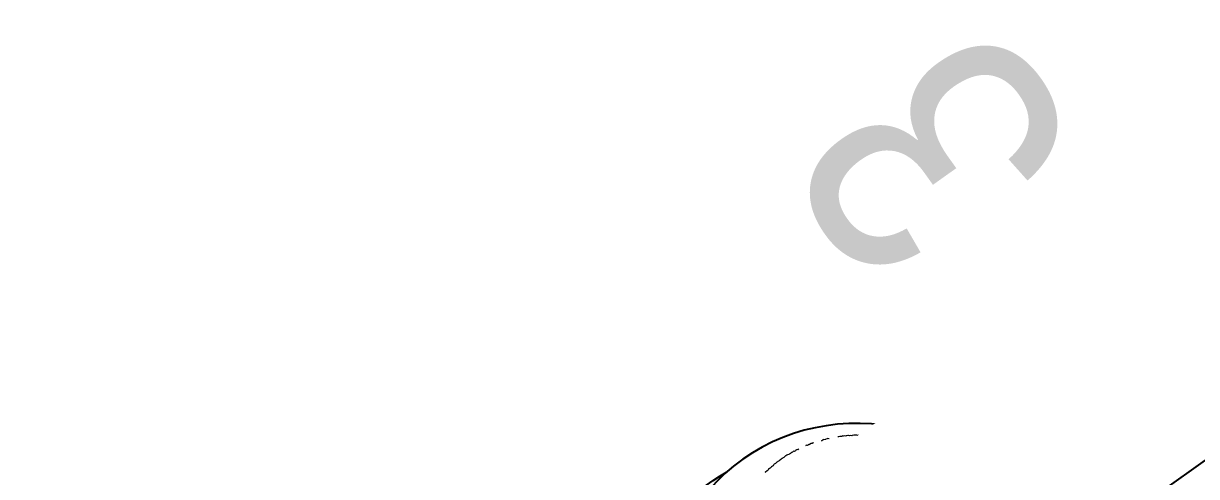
# Model space of a CAD drawing. Header units: feet. Extents: x 2321988 to 2329858, y 6722724 to 6730499.
# Drawn here: x 2326052.872 to 2326054.356, y 6726867.477 to 6726868.05 of the extents above; entities that cross this region are included whole.
import ezdxf
from ezdxf.enums import TextEntityAlignment as Align

# ---------------------------------------------------------------- set-up
doc = ezdxf.new("R2010")
doc.units = ezdxf.units.FT
doc.header["$MEASUREMENT"] = 0
doc.header["$PDSIZE"] = 5
doc.layers.add('BESS Dimensions', color=3, linetype='Continuous')
doc.layers.add('C-BESS-EQUIPMENT', color=255, linetype='Continuous')
doc.styles.add('Midpoint Site Plan$0$Style-ENGINEERING', font='ENGINEERING.shx')
doc.styles.add('TG_DIMS', font='arial.ttf')
doc.dimstyles.new('TG-PROPOSED-ANNO', dxfattribs={"dimtxt": 0.1, "dimasz": 0.1, "dimexe": 0.05, "dimexo": 0.05, "dimgap": 0.02, "dimtad": 0, "dimtih": 1, "dimtoh": 1, "dimdsep": 46, "dimtxsty": 'TG_DIMS', "dimcen": 0, "dimclrd": 256, "dimclre": 256, "dimclrt": 256, "dimaunit": 1, "dimadec": 6, "dimazin": 2, "dimtfac": 1, "dimtofl": 0, "dimtmove": 1, "dimatfit": 3, "dimfxl": 1, "dimtolj": 1, "dimtzin": 0, "dimarcsym": 0})

# ---------------------------------------------------------------- blocks, each defined once
blk = doc.blocks.new('Midpoint Site Plan$0$P1730-01-0001')
at = {"color": 0, "linetype": 'ByBlock', "lineweight": -2, "extrusion": (0, 0, -1)}
blk.add_ellipse((17.214, 0), major_axis=(0, 4.086), ratio=0.833977, start_param=3.049307, end_param=6.375471, dxfattribs=at)
blk.add_ellipse((17.842, 0), major_axis=(0, 4.086), ratio=0.833977, dxfattribs=at)
at = {"color": 0, "linetype": 'ByBlock', "lineweight": -2, "style": 'Midpoint Site Plan$0$Style-ENGINEERING', "width": 0.9}
blk.add_text('3', height=3.929, rotation=90, dxfattribs=at).set_placement((22.861, 4.84), align=Align.MIDDLE_LEFT)
blk = doc.blocks.new('Midpoint Site Plan$0$A$C71e53a02')
at = {"lineweight": 9}
for points in [[(14.627, 3.718), (14.607, 3.718), (14.598, 3.727), (14.578, 3.727), (14.568, 3.727), (14.549, 3.727), (14.539, 3.737), (14.52, 3.737), (14.51, 3.737), (14.49, 3.737), (14.481, 3.737), (14.461, 3.737), (14.451, 3.737), (14.432, 3.747), (14.422, 3.747), (14.403, 3.747), (14.393, 3.747), (14.373, 3.747), (14.364, 3.747), (14.344, 3.747), (14.334, 3.747), (14.315, 3.747), (14.305, 3.747), (14.286, 3.747), (14.276, 3.747), (14.257, 3.747), (14.247, 3.747), (14.237, 3.747), (14.218, 3.747), (14.208, 3.747), (14.188, 3.747), (14.179, 3.747), (14.159, 3.737), (14.149, 3.737), (14.13, 3.737), (14.12, 3.737), (14.101, 3.737), (14.091, 3.737), (14.071, 3.737), (14.062, 3.727), (14.042, 3.727), (14.032, 3.727), (14.013, 3.727), (14.003, 3.727), (14.013, 3.727)], [(14.861, 3.659), (14.851, 3.669), (14.841, 3.669), (14.822, 3.679), (14.812, 3.679), (14.792, 3.679), (14.783, 3.688), (14.763, 3.688), (14.753, 3.698), (14.744, 3.698), (14.753, 3.698)], [(15.095, 3.581), (15.085, 3.581), (15.075, 3.591), (15.065, 3.591), (15.046, 3.601), (15.036, 3.601), (15.017, 3.61), (15.007, 3.62), (14.987, 3.62), (14.978, 3.62), (14.987, 3.62)], [(15.718, 3.182), (15.718, 3.191), (15.699, 3.201), (15.689, 3.211), (15.679, 3.221), (15.67, 3.23), (15.65, 3.24), (15.64, 3.25), (15.631, 3.26), (15.621, 3.269), (15.601, 3.279), (15.592, 3.289), (15.582, 3.299), (15.562, 3.308), (15.553, 3.318), (15.543, 3.328), (15.523, 3.338), (15.514, 3.347), (15.504, 3.347), (15.484, 3.357), (15.475, 3.367), (15.465, 3.377), (15.455, 3.386), (15.436, 3.396), (15.426, 3.406), (15.406, 3.416), (15.397, 3.416), (15.387, 3.425), (15.367, 3.435), (15.358, 3.445), (15.348, 3.455), (15.328, 3.464), (15.319, 3.464), (15.309, 3.474), (15.289, 3.484), (15.28, 3.494), (15.27, 3.494), (15.25, 3.503), (15.241, 3.513), (15.221, 3.523), (15.212, 3.523), (15.221, 3.523)], [(15.212, 3.523), (15.212, 3.523)], [(15.903, 3.016), (15.894, 3.016), (15.874, 3.045), (15.845, 3.065), (15.825, 3.084), (15.816, 3.104), (15.825, 3.104)], [(16.059, 2.831), (16.05, 2.85), (16.03, 2.87), (16.001, 2.899), (15.981, 2.919), (15.991, 2.919)], [(16.332, 2.451), (16.313, 2.48), (16.293, 2.509), (16.274, 2.538), (16.254, 2.568), (16.244, 2.587), (16.235, 2.597), (16.225, 2.616), (16.215, 2.626), (16.205, 2.646), (16.196, 2.655), (16.186, 2.675), (16.176, 2.685), (16.166, 2.694), (16.157, 2.714), (16.137, 2.733), (16.147, 2.733)], [(15.679, 2.558), (15.66, 2.558), (15.631, 2.558), (15.601, 2.558), (15.582, 2.558), (15.562, 2.558), (15.553, 2.558), (15.543, 2.558), (15.523, 2.558)], [(16.771, 2.246), (16.761, 2.256), (16.741, 2.266), (16.722, 2.275), (16.722, 2.285), (16.712, 2.285), (16.693, 2.295), (16.683, 2.305), (16.663, 2.314), (16.644, 2.324), (16.634, 2.324), (16.615, 2.334), (16.605, 2.344), (16.586, 2.353), (16.566, 2.363), (16.556, 2.363), (16.537, 2.373), (16.517, 2.383), (16.498, 2.392), (16.488, 2.392), (16.469, 2.402), (16.449, 2.412), (16.439, 2.412), (16.42, 2.422), (16.4, 2.431), (16.391, 2.431), (16.371, 2.441), (16.352, 2.451), (16.332, 2.451), (16.322, 2.461), (16.303, 2.461), (16.283, 2.47), (16.264, 2.48), (16.254, 2.48), (16.235, 2.49), (16.215, 2.49), (16.196, 2.49), (16.176, 2.5), (16.166, 2.5), (16.147, 2.509), (16.128, 2.509), (16.108, 2.519), (16.089, 2.519), (16.079, 2.519), (16.059, 2.529), (16.04, 2.529), (16.02, 2.529), (16.001, 2.538), (15.991, 2.538), (15.972, 2.538), (15.952, 2.538), (15.933, 2.548), (15.913, 2.548), (15.903, 2.548), (15.884, 2.548), (15.864, 2.548), (15.845, 2.558), (15.825, 2.558), (15.806, 2.558), (15.796, 2.558), (15.777, 2.558), (15.757, 2.558), (15.738, 2.558), (15.718, 2.558), (15.679, 2.558), (15.689, 2.558)], [(21.818, 2.246), (21.809, 2.246), (14.997, 2.246), (14.997, -2.256), (15.007, -2.256), (14.997, -2.256), (14.734, -2.256)], [(17.628, 1.681), (17.56, 1.671), (17.502, 1.652), (17.433, 1.622), (17.385, 1.574), (17.326, 1.515), (17.287, 1.447), (17.248, 1.369), (17.219, 1.281)], [(17.706, 1.681), (17.638, 1.671), (17.579, 1.652), (17.511, 1.622), (17.453, 1.574), (17.404, 1.515), (17.365, 1.447), (17.326, 1.369), (17.297, 1.281)], [(18.057, 1.437), (18.047, 1.437), (18.057, 1.437), (18.047, 1.447), (18.008, 1.515), (17.96, 1.574), (17.901, 1.622), (17.833, 1.652), (17.774, 1.671), (17.706, 1.681), (17.628, 1.681), (17.638, 1.681)], [(17.492, 1.116), (17.502, 1.194), (17.521, 1.262), (17.55, 1.33), (17.589, 1.389), (17.638, 1.428), (17.687, 1.467), (17.735, 1.486), (17.794, 1.496), (17.706, 1.496), (17.716, 1.496), (17.706, 1.496), (17.648, 1.486), (17.599, 1.467), (17.55, 1.428), (17.502, 1.389), (17.463, 1.33), (17.433, 1.262), (17.414, 1.194)], [(17.648, 1.437), (17.638, 1.437), (17.492, 1.057), (17.726, 1.057), (17.735, 1.057), (17.726, 1.057)], [(17.638, 1.437), (17.872, 1.437), (17.882, 1.437), (17.872, 1.437), (17.872, 1.428), (17.872, 1.418), (17.872, 1.408), (17.872, 1.398), (17.872, 1.389), (17.862, 1.389), (17.862, 1.379), (17.862, 1.369), (17.862, 1.359), (17.862, 1.35), (17.852, 1.35), (17.852, 1.34), (17.852, 1.33), (17.852, 1.32), (17.843, 1.32), (17.843, 1.311), (17.843, 1.301), (17.843, 1.291), (17.833, 1.291), (17.833, 1.281), (17.833, 1.272), (17.833, 1.262), (17.823, 1.262), (17.823, 1.252), (17.823, 1.242), (17.833, 1.242), (17.823, 1.242), (17.852, 1.32), (17.911, 1.369), (17.979, 1.418), (18.047, 1.437), (18.037, 1.437), (18.028, 1.437), (18.018, 1.437), (18.008, 1.437), (17.998, 1.437), (17.989, 1.437), (17.979, 1.437), (17.969, 1.437), (17.96, 1.437), (17.95, 1.437), (17.94, 1.437), (17.93, 1.437), (17.921, 1.437), (17.911, 1.437), (17.901, 1.437), (17.891, 1.437), (17.872, 1.437)], [(17.794, 1.496), (17.852, 1.486), (17.901, 1.467), (17.95, 1.437), (17.96, 1.437)], [(17.891, 1.437), (17.891, 1.437)], [(17.901, 1.437), (17.901, 1.437)], [(17.911, 1.437), (17.911, 1.437)], [(17.921, 1.437), (17.921, 1.437)], [(17.921, 1.437), (17.921, 1.437)], [(17.921, 1.437), (17.921, 1.437)], [(17.93, 1.437), (17.93, 1.437)], [(17.93, 1.437), (17.93, 1.437)], [(17.94, 1.437), (17.94, 1.437)], [(17.94, 1.437), (17.94, 1.437)], [(17.95, 1.437), (17.95, 1.437)], [(17.95, 1.437), (17.95, 1.437)], [(17.95, 1.437), (17.95, 1.437)], [(17.96, 1.437), (17.96, 1.437)], [(17.96, 1.437), (17.96, 1.437)], [(17.969, 1.437), (17.969, 1.437)], [(17.969, 1.437), (17.969, 1.437)], [(17.969, 1.437), (17.969, 1.437)], [(17.979, 1.437), (17.979, 1.437)], [(17.979, 1.437), (17.979, 1.437)], [(17.989, 1.437), (17.989, 1.437)], [(17.989, 1.437), (17.989, 1.437)], [(17.989, 1.437), (17.989, 1.437)], [(17.998, 1.437), (17.998, 1.437)], [(17.998, 1.437), (17.998, 1.437)], [(18.008, 1.437), (18.008, 1.437)], [(18.008, 1.437), (18.008, 1.437)], [(18.008, 1.437), (18.008, 1.437)], [(18.008, 1.437), (18.008, 1.437)], [(18.008, 1.437), (18.008, 1.437)], [(18.008, 1.437), (18.008, 1.437)], [(18.018, 1.437), (18.018, 1.437)], [(18.018, 1.437), (18.018, 1.437)], [(18.018, 1.437), (18.018, 1.437)], [(18.028, 1.437), (18.028, 1.437)], [(18.028, 1.437), (18.028, 1.437)], [(18.028, 1.437), (18.028, 1.437)], [(18.037, 1.437), (18.037, 1.437)], [(18.037, 1.437), (18.037, 1.437)], [(18.037, 1.437), (18.037, 1.437)], [(18.047, 1.437), (18.047, 1.437)], [(18.184, 0.687), (18.184, 0.697), (18.193, 0.697), (18.193, 0.706), (18.203, 0.716), (18.203, 0.726), (18.213, 0.726), (18.213, 0.736), (18.223, 0.745), (18.223, 0.755), (18.232, 0.765), (18.232, 0.775), (18.242, 0.775), (18.242, 0.784), (18.242, 0.794), (18.252, 0.794), (18.252, 0.804), (18.281, 0.872), (18.31, 0.989), (18.31, 1.126), (18.281, 1.242), (18.252, 1.32), (18.193, 1.369), (18.125, 1.418), (18.047, 1.437), (18.057, 1.437), (18.067, 1.437), (18.076, 1.437), (18.086, 1.437), (18.096, 1.437), (18.106, 1.437), (18.115, 1.437), (18.125, 1.437), (18.135, 1.437), (18.145, 1.437), (18.154, 1.437), (18.164, 1.437), (18.174, 1.437), (18.184, 1.437)], [(18.057, 1.437), (18.057, 1.437)], [(18.067, 1.437), (18.067, 1.437)], [(18.076, 1.437), (18.076, 1.437)], [(18.076, 1.437), (18.076, 1.437)], [(18.076, 1.437), (18.076, 1.437)], [(18.076, 1.437), (18.076, 1.437)], [(18.086, 1.437), (18.086, 1.437)], [(18.086, 1.437), (18.086, 1.437)], [(18.086, 1.437), (18.086, 1.437)], [(18.096, 1.437), (18.096, 1.437)], [(18.096, 1.437), (18.096, 1.437)], [(18.096, 1.437), (18.096, 1.437)], [(18.096, 1.437), (18.096, 1.437)], [(18.106, 1.437), (18.106, 1.437)], [(18.106, 1.437), (18.106, 1.437)], [(18.106, 1.437), (18.106, 1.437)], [(18.115, 1.437), (18.115, 1.437)], [(18.115, 1.437), (18.115, 1.437)], [(18.115, 1.437), (18.115, 1.437)], [(18.115, 1.437), (18.115, 1.437)], [(18.115, 1.437), (18.115, 1.437)], [(18.115, 1.437), (18.115, 1.437)], [(18.125, 1.437), (18.125, 1.437)], [(18.125, 1.437), (18.125, 1.437)], [(18.125, 1.437), (18.125, 1.437)], [(18.125, 1.437), (18.125, 1.437)], [(18.125, 1.437), (18.125, 1.437)], [(18.125, 1.437), (18.125, 1.437)], [(18.125, 1.437), (18.125, 1.437)], [(18.125, 1.437), (18.125, 1.437)], [(18.135, 1.437), (18.135, 1.437)], [(18.135, 1.437), (18.135, 1.437)], [(18.135, 1.437), (18.135, 1.437)], [(18.135, 1.437), (18.135, 1.437)], [(18.135, 1.437), (18.135, 1.437)], [(18.135, 1.437), (18.135, 1.437)], [(18.135, 1.437), (18.135, 1.437)], [(18.135, 1.437), (18.135, 1.437)], [(18.135, 1.437), (18.135, 1.437)], [(18.145, 1.437), (18.145, 1.437)], [(18.145, 1.437), (18.145, 1.437)], [(18.145, 1.437), (18.145, 1.437)], [(18.145, 1.437), (18.145, 1.437)], [(18.145, 1.437), (18.145, 1.437)], [(18.145, 1.437), (18.145, 1.437)], [(18.145, 1.437), (18.145, 1.437)], [(18.145, 1.437), (18.145, 1.437)], [(18.145, 1.437), (18.145, 1.437)], [(18.154, 1.437), (18.154, 1.437)], [(18.154, 1.437), (18.154, 1.437)], [(18.154, 1.437), (18.154, 1.437)], [(18.154, 1.437), (18.154, 1.437)], [(18.154, 1.437), (18.154, 1.437)], [(18.154, 1.437), (18.154, 1.437)], [(18.154, 1.437), (18.154, 1.437)], [(18.154, 1.437), (18.154, 1.437)], [(18.154, 1.437), (18.154, 1.437)], [(18.154, 1.437), (18.154, 1.437)], [(18.164, 1.437), (18.164, 1.437)], [(18.164, 1.437), (18.164, 1.437)], [(18.164, 1.437), (18.164, 1.437)], [(18.164, 1.437), (18.164, 1.437)], [(18.164, 1.437), (18.164, 1.437)], [(18.164, 1.437), (18.164, 1.437)], [(18.164, 1.437), (18.164, 1.437)], [(18.164, 1.437), (18.164, 1.437)], [(18.174, 1.437), (18.174, 1.437)], [(18.174, 1.437), (18.174, 1.437)], [(18.174, 1.437), (18.174, 1.437)], [(18.174, 1.437), (18.174, 1.437)], [(18.174, 1.437), (18.174, 1.437)], [(18.193, 1.437), (18.184, 1.437), (18.184, 1.418), (18.193, 1.418), (18.193, 1.408), (18.203, 1.408), (18.203, 1.398), (18.203, 1.389), (18.213, 1.389), (18.213, 1.379), (18.223, 1.369), (18.223, 1.359), (18.232, 1.359), (18.232, 1.35), (18.232, 1.34), (18.242, 1.34), (18.242, 1.33), (18.242, 1.32), (18.252, 1.32), (18.252, 1.311), (18.252, 1.301), (18.262, 1.301), (18.262, 1.291), (18.262, 1.281), (18.271, 1.281), (18.271, 1.272), (18.271, 1.262), (18.281, 1.262), (18.281, 1.252), (18.281, 1.242), (18.291, 1.242), (18.281, 1.242), (18.281, 1.233), (18.291, 1.223), (18.291, 1.213), (18.291, 1.203), (18.301, 1.203), (18.301, 1.194), (18.301, 1.184), (18.31, 1.174), (18.31, 1.164), (18.31, 1.155), (18.31, 1.145), (18.32, 1.145), (18.32, 1.135), (18.32, 1.126), (18.32, 1.116), (18.32, 1.106), (18.33, 1.106), (18.33, 1.096), (18.33, 1.087), (18.33, 1.077), (18.33, 1.067), (18.33, 1.057)], [(17.833, 1.281), (17.833, 1.281)], [(17.833, 1.281), (17.833, 1.281)], [(17.833, 1.272), (17.833, 1.272)], [(17.833, 1.272), (17.833, 1.272)], [(17.833, 1.262), (17.833, 1.262)], [(17.843, 1.311), (17.843, 1.311)], [(17.843, 1.311), (17.843, 1.311)], [(17.843, 1.301), (17.843, 1.301)], [(17.843, 1.301), (17.843, 1.301)], [(17.843, 1.291), (17.843, 1.291)], [(17.843, 1.291), (17.843, 1.291)], [(17.852, 1.35), (17.852, 1.35)], [(17.852, 1.35), (17.852, 1.35)], [(17.852, 1.34), (17.852, 1.34)], [(17.852, 1.34), (17.852, 1.34)], [(17.852, 1.34), (17.852, 1.34)], [(17.852, 1.34), (17.852, 1.34)], [(17.852, 1.34), (17.852, 1.34)], [(17.852, 1.34), (17.852, 1.34)], [(17.852, 1.33), (17.852, 1.33)], [(17.852, 1.33), (17.852, 1.33)], [(17.852, 1.33), (17.852, 1.33)], [(17.852, 1.33), (17.852, 1.33)], [(17.852, 1.33), (17.852, 1.33)], [(17.852, 1.32), (17.852, 1.32)], [(17.862, 1.389), (17.862, 1.389)], [(17.862, 1.379), (17.862, 1.379)], [(17.862, 1.379), (17.862, 1.379)], [(17.862, 1.379), (17.862, 1.379)], [(17.862, 1.369), (17.862, 1.369)], [(17.862, 1.369), (17.862, 1.369)], [(17.862, 1.359), (17.862, 1.359)], [(17.862, 1.359), (17.862, 1.359)], [(17.862, 1.359), (17.862, 1.359)], [(17.862, 1.35), (17.862, 1.35)], [(17.862, 1.35), (17.862, 1.35)], [(17.872, 1.418), (17.872, 1.418)], [(17.872, 1.408), (17.872, 1.408)], [(17.872, 1.408), (17.872, 1.408)], [(17.872, 1.408), (17.872, 1.408)], [(17.872, 1.398), (17.872, 1.398)], [(17.872, 1.398), (17.872, 1.398)], [(18.203, 1.398), (18.203, 1.398)], [(18.203, 1.398), (18.203, 1.398)], [(18.203, 1.389), (18.203, 1.389)], [(18.213, 1.379), (18.213, 1.379)], [(18.213, 1.379), (18.213, 1.379)], [(18.213, 1.379), (18.213, 1.379)], [(18.223, 1.369), (18.223, 1.369)], [(18.223, 1.369), (18.223, 1.369)], [(18.223, 1.359), (18.223, 1.359)], [(18.223, 1.359), (18.223, 1.359)], [(18.232, 1.35), (18.232, 1.35)], [(18.232, 1.35), (18.232, 1.35)], [(18.232, 1.34), (18.232, 1.34)], [(18.242, 1.33), (18.242, 1.33)], [(18.242, 1.33), (18.242, 1.33)], [(18.242, 1.32), (18.242, 1.32)], [(18.252, 1.32), (18.252, 1.32)], [(18.252, 1.311), (18.252, 1.311)], [(18.252, 1.311), (18.252, 1.311)], [(18.252, 1.301), (18.252, 1.301)], [(18.262, 1.291), (18.262, 1.291)], [(18.262, 1.291), (18.262, 1.291)], [(18.262, 1.291), (18.262, 1.291)], [(18.262, 1.281), (18.262, 1.281)], [(18.271, 1.272), (18.271, 1.272)], [(18.271, 1.272), (18.271, 1.272)], [(18.271, 1.262), (18.271, 1.262)], [(18.271, 1.262), (18.271, 1.262)], [(18.281, 1.252), (18.281, 1.252)], [(18.193, 0.687), (18.184, 0.687), (18.174, 0.687), (18.164, 0.687), (18.154, 0.687)], [(17.823, 0.872), (17.794, 0.989), (17.794, 1.126), (17.823, 1.242), (17.823, 1.233), (17.813, 1.233), (17.813, 1.223), (17.813, 1.213), (17.804, 1.213), (17.804, 1.203), (17.804, 1.194), (17.794, 1.194), (17.794, 1.184), (17.794, 1.174), (17.784, 1.174), (17.784, 1.164), (17.784, 1.155), (17.774, 1.155), (17.774, 1.145), (17.774, 1.135), (17.765, 1.135), (17.765, 1.126), (17.755, 1.116), (17.755, 1.106), (17.745, 1.096), (17.745, 1.087), (17.735, 1.087), (17.735, 1.077), (17.726, 1.067), (17.726, 1.057), (17.726, 1.048), (17.735, 1.038), (17.735, 1.028), (17.745, 1.028), (17.745, 1.018), (17.755, 1.009), (17.755, 0.999), (17.765, 0.999), (17.765, 0.989), (17.765, 0.979), (17.774, 0.979), (17.774, 0.97), (17.774, 0.96), (17.784, 0.96), (17.784, 0.95)], [(17.735, 1.077), (17.735, 1.077)], [(17.745, 1.096), (17.745, 1.096)], [(17.745, 1.096), (17.745, 1.096)], [(17.745, 1.096), (17.745, 1.096)], [(17.755, 1.116), (17.755, 1.116)], [(17.755, 1.116), (17.755, 1.116)], [(17.755, 1.106), (17.755, 1.106)], [(17.755, 1.106), (17.755, 1.106)], [(17.765, 1.135), (17.765, 1.135)], [(17.765, 1.126), (17.765, 1.126)], [(17.765, 1.126), (17.765, 1.126)], [(17.765, 1.126), (17.765, 1.126)], [(17.774, 1.155), (17.774, 1.155)], [(17.774, 1.145), (17.774, 1.145)], [(17.774, 1.145), (17.774, 1.145)], [(17.784, 1.164), (17.784, 1.164)], [(17.784, 1.164), (17.784, 1.164)], [(17.784, 1.155), (17.784, 1.155)], [(17.794, 1.184), (17.794, 1.184)], [(17.794, 1.184), (17.794, 1.184)], [(17.794, 1.184), (17.794, 1.184)], [(17.794, 1.174), (17.794, 1.174)], [(17.804, 1.213), (17.804, 1.213)], [(17.804, 1.203), (17.804, 1.203)], [(17.804, 1.203), (17.804, 1.203)], [(17.804, 1.194), (17.804, 1.194)], [(17.813, 1.233), (17.813, 1.233)], [(17.813, 1.223), (17.813, 1.223)], [(17.813, 1.223), (17.813, 1.223)], [(17.813, 1.223), (17.813, 1.223)], [(17.823, 1.242), (17.823, 1.242)], [(18.281, 1.242), (18.281, 1.242)], [(18.291, 1.223), (18.291, 1.223)], [(18.291, 1.223), (18.291, 1.223)], [(18.291, 1.223), (18.291, 1.223)], [(18.291, 1.213), (18.291, 1.213)], [(18.291, 1.213), (18.291, 1.213)], [(18.301, 1.203), (18.301, 1.203)], [(18.301, 1.194), (18.301, 1.194)], [(18.301, 1.194), (18.301, 1.194)], [(18.301, 1.184), (18.301, 1.184)], [(18.301, 1.184), (18.301, 1.184)], [(18.301, 1.184), (18.301, 1.184)], [(18.31, 1.174), (18.31, 1.174)], [(18.31, 1.174), (18.31, 1.174)], [(18.31, 1.164), (18.31, 1.164)], [(18.31, 1.164), (18.31, 1.164)], [(18.31, 1.164), (18.31, 1.164)], [(18.31, 1.155), (18.31, 1.155)], [(18.31, 1.155), (18.31, 1.155)], [(18.31, 1.155), (18.31, 1.155)], [(18.31, 1.155), (18.31, 1.155)], [(18.31, 1.155), (18.31, 1.155)], [(18.31, 1.155), (18.31, 1.155)], [(18.31, 1.145), (18.31, 1.145)], [(18.31, 1.145), (18.31, 1.145)], [(18.32, 1.145), (18.32, 1.145)], [(18.32, 1.145), (18.32, 1.145)], [(18.32, 1.145), (18.32, 1.145)], [(18.32, 1.135), (18.32, 1.135)], [(18.32, 1.135), (18.32, 1.135)], [(18.32, 1.135), (18.32, 1.135)], [(18.32, 1.126), (18.32, 1.126)], [(18.32, 1.126), (18.32, 1.126)], [(18.32, 1.126), (18.32, 1.126)], [(18.32, 1.116), (18.32, 1.116)], [(18.32, 1.116), (18.32, 1.116)], [(18.32, 1.106), (18.32, 1.106)], [(18.33, 1.096), (18.33, 1.096)], [(18.33, 1.096), (18.33, 1.096)], [(18.33, 1.096), (18.33, 1.096)], [(18.33, 1.087), (18.33, 1.087)], [(18.33, 1.087), (18.33, 1.087)], [(18.33, 1.077), (18.33, 1.077)], [(18.33, 1.077), (18.33, 1.077)], [(17.726, 1.048), (17.726, 1.048)], [(17.735, 1.038), (17.735, 1.038)], [(17.735, 1.028), (17.735, 1.028)], [(17.745, 1.018), (17.745, 1.018)], [(17.745, 1.018), (17.745, 1.018)], [(17.745, 1.018), (17.745, 1.018)], [(17.755, 1.009), (17.755, 1.009)], [(17.755, 1.009), (17.755, 1.009)], [(17.755, 0.999), (17.755, 0.999)], [(17.755, 0.999), (17.755, 0.999)], [(17.765, 0.989), (17.765, 0.989)], [(17.765, 0.989), (17.765, 0.989)], [(17.765, 0.979), (17.765, 0.979)], [(17.774, 0.97), (17.774, 0.97)], [(17.774, 0.97), (17.774, 0.97)], [(17.774, 0.97), (17.774, 0.97)], [(17.784, 0.96), (17.784, 0.96)], [(18.125, 0.697), (18.193, 0.745), (18.252, 0.804), (18.252, 0.814), (18.262, 0.814), (18.262, 0.823), (18.262, 0.833), (18.271, 0.833), (18.271, 0.843), (18.271, 0.853), (18.271, 0.862), (18.281, 0.872), (18.291, 0.872), (18.281, 0.872), (18.281, 0.882), (18.291, 0.882), (18.291, 0.892), (18.291, 0.901), (18.301, 0.911), (18.301, 0.921), (18.301, 0.931), (18.301, 0.94), (18.31, 0.94), (18.31, 0.95), (18.31, 0.96), (18.31, 0.97), (18.32, 0.97), (18.32, 0.979), (18.32, 0.989), (18.32, 0.999), (18.32, 1.009), (18.33, 1.018), (18.33, 1.028), (18.33, 1.038), (18.33, 1.048), (18.33, 1.057), (18.34, 1.057)], [(18.291, 0.901), (18.291, 0.901)], [(18.291, 0.901), (18.291, 0.901)], [(18.291, 0.901), (18.291, 0.901)], [(18.291, 0.892), (18.291, 0.892)], [(18.291, 0.892), (18.291, 0.892)], [(18.301, 0.931), (18.301, 0.931)], [(18.301, 0.931), (18.301, 0.931)], [(18.301, 0.921), (18.301, 0.921)], [(18.301, 0.921), (18.301, 0.921)], [(18.301, 0.911), (18.301, 0.911)], [(18.301, 0.911), (18.301, 0.911)], [(18.31, 0.97), (18.31, 0.97)], [(18.31, 0.96), (18.31, 0.96)], [(18.31, 0.96), (18.31, 0.96)], [(18.31, 0.95), (18.31, 0.95)], [(18.31, 0.95), (18.31, 0.95)], [(18.31, 0.94), (18.31, 0.94)], [(18.31, 0.94), (18.31, 0.94)], [(18.32, 1.009), (18.32, 1.009)], [(18.32, 1.009), (18.32, 1.009)], [(18.32, 0.999), (18.32, 0.999)], [(18.32, 0.999), (18.32, 0.999)], [(18.32, 0.999), (18.32, 0.999)], [(18.32, 0.989), (18.32, 0.989)], [(18.32, 0.989), (18.32, 0.989)], [(18.32, 0.979), (18.32, 0.979)], [(18.32, 0.979), (18.32, 0.979)], [(18.32, 0.97), (18.32, 0.97)], [(18.33, 1.067), (18.33, 1.067)], [(18.33, 1.048), (18.33, 1.048)], [(18.33, 1.038), (18.33, 1.038)], [(18.33, 1.028), (18.33, 1.028)], [(18.33, 1.028), (18.33, 1.028)], [(18.33, 1.018), (18.33, 1.018)], [(18.33, 1.018), (18.33, 1.018)], [(18.33, 1.018), (18.33, 1.018)], [(18.203, 0.726), (18.203, 0.726)], [(18.203, 0.716), (18.203, 0.716)], [(18.203, 0.716), (18.203, 0.716)], [(18.203, 0.716), (18.203, 0.716)], [(18.213, 0.736), (18.213, 0.736)], [(18.213, 0.736), (18.213, 0.736)], [(18.213, 0.736), (18.213, 0.736)], [(18.223, 0.755), (18.223, 0.755)], [(18.223, 0.755), (18.223, 0.755)], [(18.223, 0.745), (18.223, 0.745)], [(18.223, 0.745), (18.223, 0.745)], [(18.232, 0.775), (18.232, 0.775)], [(18.232, 0.765), (18.232, 0.765)], [(18.232, 0.765), (18.232, 0.765)], [(18.232, 0.765), (18.232, 0.765)], [(18.242, 0.794), (18.242, 0.794)], [(18.242, 0.794), (18.242, 0.794)], [(18.242, 0.784), (18.242, 0.784)], [(18.242, 0.784), (18.242, 0.784)], [(18.252, 0.814), (18.252, 0.814)], [(18.252, 0.804), (18.252, 0.804)], [(18.252, 0.804), (18.252, 0.804)], [(18.262, 0.833), (18.262, 0.833)], [(18.262, 0.833), (18.262, 0.833)], [(18.262, 0.823), (18.262, 0.823)], [(18.262, 0.823), (18.262, 0.823)], [(18.271, 0.843), (18.271, 0.843)], [(18.271, 0.843), (18.271, 0.843)], [(18.281, 0.872), (18.281, 0.872)], [(18.291, 0.882), (18.291, 0.882)], [(18.164, 0.687), (18.164, 0.687)], [(18.164, 0.687), (18.164, 0.687)], [(18.164, 0.687), (18.164, 0.687)], [(18.164, 0.687), (18.164, 0.687)], [(18.164, 0.687), (18.164, 0.687)], [(18.164, 0.687), (18.164, 0.687)], [(18.164, 0.687), (18.164, 0.687)], [(18.164, 0.687), (18.164, 0.687)], [(18.174, 0.687), (18.174, 0.687)], [(18.174, 0.687), (18.174, 0.687)], [(18.174, 0.687), (18.174, 0.687)], [(18.174, 0.687), (18.174, 0.687)], [(18.174, 0.687), (18.174, 0.687)], [(18.184, 0.687), (18.184, 0.687)], [(18.193, 0.706), (18.193, 0.706)]]:
    blk.add_lwpolyline(points, dxfattribs=at)
at = {"lineweight": 5}
blk.add_lwpolyline([(18.837, -0.005), (19.334, -0.005), (19.343, -0.005)], dxfattribs=at)
blk = doc.blocks.new('*U57')
at = {"layer": 'C-BESS-EQUIPMENT', "rotation": 90}
for name, p in [('Midpoint Site Plan$0$P1730-01-0001', (234, 0)), ('Midpoint Site Plan$0$A$C71e53a02', (234, 4))]:
    blk.add_blockref(name, p, dxfattribs=at)
blk.add_wipeout([(163.5, -4), (163.5, 4), (304.5, 4), (304.5, -4)]).dxf.layer = 'C-BESS-EQUIPMENT'
blk = doc.blocks.new('*D110')
at = {"layer": 'BESS Dimensions', "lineweight": -2, "transparency": 16777216}
for p, q in [((2325959.3419, 6726878.5788), (2325907.9067, 6726841.9324)), ((2325917.7814, 6726836.6894), (2325957.7158, 6726780.6393)), ((2326007.7221, 6726710.4528), (2325967.7877, 6726766.5029)), ((2326060.8878, 6726736.0536), (2326009.4525, 6726699.4072))]:
    blk.add_line(p, q, dxfattribs=at)
at = {"layer": 'BESS Dimensions', "transparency": 16777216}
for points in [[(2325919.1388, 6726837.6565), (2325916.424, 6726835.7223), (2325911.9788, 6726844.8337)], [(2326009.0794, 6726711.4199), (2326006.3647, 6726709.4857), (2326013.5247, 6726702.3085)]]:
    blk.add_solid(points, dxfattribs=at)
at = {"layer": 'Defpoints', "color": 0, "transparency": 16777216}
for p in [(2325963.414, 6726881.4801), (2326064.9599, 6726738.9549), (2326013.5247, 6726702.3085)]:
    blk.add_point(p, dxfattribs=at)
at = {"layer": 'BESS Dimensions', "transparency": 16777216, "insert": (2325962.7517, 6726773.5711), "char_height": 10, "attachment_point": 5, "style": 'TG_DIMS'}
blk.add_mtext("\\A1;175'", dxfattribs=at)

msp = doc.modelspace()

# ---------------------------------------------------------------- block references
at = {"layer": 'C-BESS-EQUIPMENT', "xscale": 0.08333333333333331, "yscale": 0.08333333333333331, "zscale": 0.08333333333333331, "rotation": 305.4689808292026}
msp.add_blockref('*U57', (2326041.4532, 6726882.2405), dxfattribs=at)

# ---------------------------------------------------------------- next in the draw order: wipeouts: each hides what was drawn before it
msp.add_wipeout([(2326051.7937, 6726866.0037), (2326057.709, 6726870.2327), (2326058.0293, 6726869.783), (2326052.114, 6726865.554)]).dxf.layer = 'C-BESS-EQUIPMENT'

# ---------------------------------------------------------------- next in the draw order: wipeouts: each hides what was drawn before it
msp.add_wipeout([(2326046.505, 6726866.5331), (2326055.6781, 6726873.0832), (2326055.9984, 6726872.6335), (2326046.8254, 6726866.0835)]).dxf.layer = 'C-BESS-EQUIPMENT'

# ---------------------------------------------------------------- next in the draw order: wipeouts: each hides what was drawn before it
msp.add_wipeout([(2326044.1544, 6726887.5417), (2326077.858, 6726840.2369), (2326077.4083, 6726839.9165), (2326043.7047, 6726887.2214)]).dxf.layer = 'C-BESS-EQUIPMENT'

# ---------------------------------------------------------------- next in the draw order: wipeouts: each hides what was drawn before it
msp.add_wipeout([(2326040.0822, 6726884.6404), (2326073.7858, 6726837.3356), (2326073.3362, 6726837.0152), (2326039.6325, 6726884.3201)]).dxf.layer = 'C-BESS-EQUIPMENT'

# ---------------------------------------------------------------- next in the draw order: wipeouts: each hides what was drawn before it
msp.add_wipeout([(2326036.0101, 6726881.739), (2326069.7137, 6726834.4343), (2326069.264, 6726834.1139), (2326035.5604, 6726881.4188)]).dxf.layer = 'C-BESS-EQUIPMENT'

# ---------------------------------------------------------------- next in the draw order: linework, layer by layer
at = {"layer": 'C-BESS-EQUIPMENT'}
msp.add_lwpolyline([(2325996.5737, 6726826.3218), (2326168.0101, 6726948.4662)], dxfattribs=at)

# ---------------------------------------------------------------- next in the draw order: dimensions: what is measured, and where the dimension line sits
at = {"layer": 'BESS Dimensions'}
dim = msp.add_aligned_dim(p1=(2325963.414, 6726881.4801), p2=(2326064.9599, 6726738.9549), distance=-63.1549, dimstyle='TG-PROPOSED-ANNO', override={"dimscale": 50, "dimpost": "'"}, dxfattribs=at)
dim.commit()
dim.dimension.update_dxf_attribs({"geometry": '*D110', "text_midpoint": (2325962.7517, 6726773.5711)})

doc.saveas('drawing.dxf')
